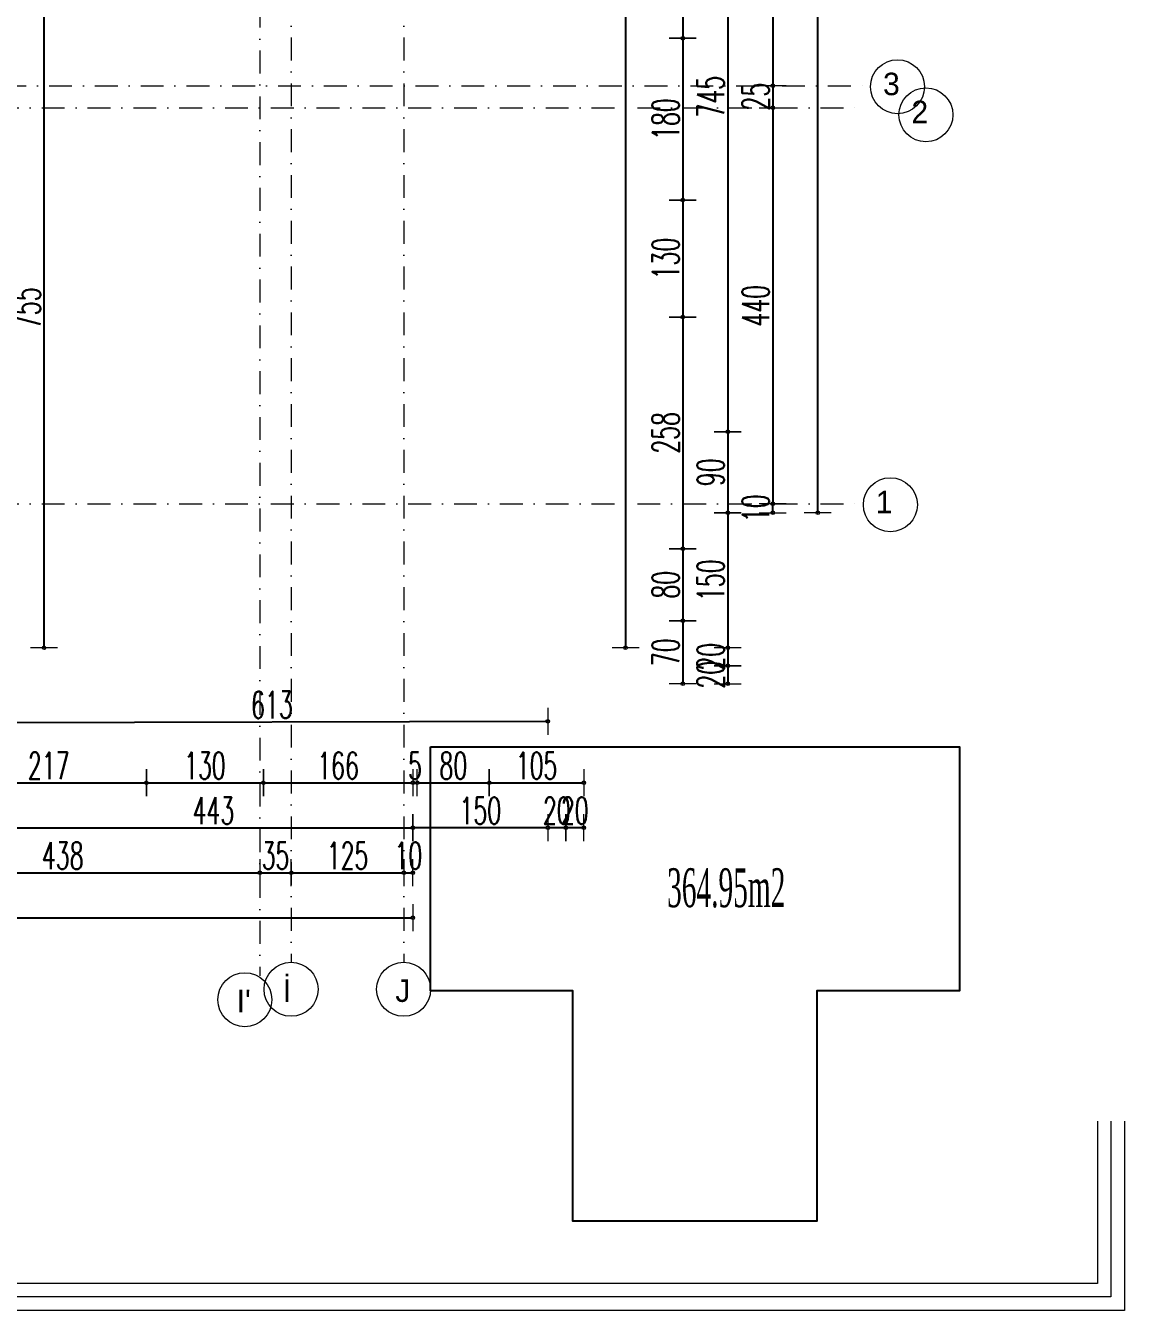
# Model space of a CAD drawing. Header units: millimetres. Extents: x -16104 to 67872, y -88009 to 12107.
# Drawn here: x 16215 to 17435, y -8330 to -6903 of the extents above; entities that cross this region are included whole.
import ezdxf

# ---------------------------------------------------------------- set-up
doc = ezdxf.new("R2010")
doc.units = ezdxf.units.MM
doc.linetypes.add('ACAD_ISO07W100', pattern=[3, 0, -3])
doc.linetypes.add('DASHDOTX2', pattern=[50.8, 25.4, -12.7, 0, -12.7])
doc.layers.get('0').update_dxf_attribs({"color": 241})
for name, color, linetype, lineweight in [('0.3', 114, 'Continuous', 5), ('AKS', 1, 'ACAD_ISO07W100', 5), ('akslar', 144, 'Continuous', 20), ('c05', 32, 'Continuous', 13), ('duvar', 123, 'Continuous', 25), ('OLCU', 54, 'Continuous', 13)]:
    doc.layers.add(name, color=color, linetype=linetype, lineweight=lineweight)
doc.styles.add('DIM', font='Txttw.shx', dxfattribs={"width": 0.6})
doc.styles.add('OLCUIC', font='ROMANS.SHX', dxfattribs={"width": 0.5})
doc.dimstyles.new('50', dxfattribs={"dimscale": 0, "dimtxt": 30, "dimasz": 1, "dimexe": 0, "dimexo": 2, "dimgap": 4, "dimtad": 1, "dimdec": 0, "dimzin": 0, "dimdsep": 46, "dimtxsty": 'DIM', "dimblk1": 'DOT', "dimblk2": 'DOT', "dimsah": 1, "dimcen": 1.5, "dimdle": 3, "dimse1": 1, "dimse2": 1, "dimclrd": 256, "dimclre": 9, "dimclrt": 256, "dimadec": 0, "dimazin": 0, "dimtfac": 0.24, "dimtdec": 0, "dimtix": 1, "dimtmove": 2, "dimatfit": 3, "dimldrblk": 'DOT', "dimfxl": 0, "dimtolj": 1, "dimtzin": 15, "dimarcsym": 0})

# ---------------------------------------------------------------- blocks, each defined once
blk = doc.blocks.new('DOT')
for p, q in [((0, 15), (0, -15)), ((-2, 0), (0, 0)), ((2, 0), (0, 0))]:
    blk.add_line(p, q)
blk.add_circle((0, 0), 2)
blk = doc.blocks.new('*D6168')
at = {"layer": 'Defpoints', "color": 0, "transparency": 16777216}
for p in [(16131.7, -7694.1), (16348.7, -7694.1), (16348.7, -7744.1)]:
    blk.add_point(p, dxfattribs=at)
at = {"layer": 'OLCU', "lineweight": -2, "transparency": 16777216}
blk.add_line((16132.7, -7744.1), (16347.7, -7744.1), dxfattribs=at)
at = {"layer": 'OLCU', "lineweight": -2, "transparency": 16777216, "rotation": 180}
blk.add_blockref('DOT', (16131.7, -7744.1), dxfattribs=at)
at = {"layer": 'OLCU', "lineweight": -2, "transparency": 16777216}
blk.add_blockref('DOT', (16348.7, -7744.1), dxfattribs=at)
at = {"layer": 'OLCU', "transparency": 16777216, "insert": (16240.2, -7725.1), "char_height": 30, "attachment_point": 5, "style": 'DIM'}
blk.add_mtext('\\A1;217', dxfattribs=at)
blk = doc.blocks.new('*D6169')
at = {"layer": 'Defpoints', "color": 0, "transparency": 16777216}
for p in [(16348.7, -7694.1), (16478.7, -7694.1), (16478.7, -7744.1)]:
    blk.add_point(p, dxfattribs=at)
at = {"layer": 'OLCU', "lineweight": -2, "transparency": 16777216}
blk.add_line((16349.7, -7744.1), (16477.7, -7744.1), dxfattribs=at)
at = {"layer": 'OLCU', "lineweight": -2, "transparency": 16777216, "rotation": 180}
blk.add_blockref('DOT', (16348.7, -7744.1), dxfattribs=at)
at = {"layer": 'OLCU', "lineweight": -2, "transparency": 16777216}
blk.add_blockref('DOT', (16478.7, -7744.1), dxfattribs=at)
at = {"layer": 'OLCU', "transparency": 16777216, "insert": (16413.7, -7725.1), "char_height": 30, "attachment_point": 5, "style": 'DIM'}
blk.add_mtext('\\A1;130', dxfattribs=at)
blk = doc.blocks.new('*D6170')
at = {"layer": 'Defpoints', "color": 0, "transparency": 16777216}
for p in [(16478.7, -7694.1), (16644.7, -7694.1), (16644.7, -7744.1)]:
    blk.add_point(p, dxfattribs=at)
at = {"layer": 'OLCU', "lineweight": -2, "transparency": 16777216}
blk.add_line((16479.7, -7744.1), (16643.7, -7744.1), dxfattribs=at)
at = {"layer": 'OLCU', "lineweight": -2, "transparency": 16777216, "rotation": 180}
blk.add_blockref('DOT', (16478.7, -7744.1), dxfattribs=at)
at = {"layer": 'OLCU', "lineweight": -2, "transparency": 16777216}
blk.add_blockref('DOT', (16644.7, -7744.1), dxfattribs=at)
at = {"layer": 'OLCU', "transparency": 16777216, "insert": (16561.7, -7725.1), "char_height": 30, "attachment_point": 5, "style": 'DIM'}
blk.add_mtext('\\A1;166', dxfattribs=at)
blk = doc.blocks.new('*D6176')
at = {"layer": 'Defpoints', "color": 0, "transparency": 16777216}
for p in [(16509.7, -7844.1), (16634.7, -7844.1), (16634.7, -7844.1)]:
    blk.add_point(p, dxfattribs=at)
at = {"layer": 'OLCU', "lineweight": -2, "transparency": 16777216}
blk.add_line((16510.7, -7844.1), (16633.7, -7844.1), dxfattribs=at)
at = {"layer": 'OLCU', "lineweight": -2, "transparency": 16777216, "rotation": 180}
blk.add_blockref('DOT', (16509.7, -7844.1), dxfattribs=at)
at = {"layer": 'OLCU', "lineweight": -2, "transparency": 16777216}
blk.add_blockref('DOT', (16634.7, -7844.1), dxfattribs=at)
at = {"layer": 'OLCU', "transparency": 16777216, "insert": (16572.2, -7825.1), "char_height": 30, "attachment_point": 5, "style": 'DIM'}
blk.add_mtext('\\A1;125', dxfattribs=at)
blk = doc.blocks.new('*D6177')
at = {"layer": 'Defpoints', "color": 0, "transparency": 16777216}
for p in [(16634.7, -7794.1), (16644.7, -7794.1), (16644.7, -7844.1)]:
    blk.add_point(p, dxfattribs=at)
at = {"layer": 'OLCU', "lineweight": -2, "transparency": 16777216}
for p, q in [((16633.7, -7844.1), (16632.7, -7844.1)), ((16634.7, -7844.1), (16644.7, -7844.1)), ((16645.7, -7844.1), (16646.7, -7844.1))]:
    blk.add_line(p, q, dxfattribs=at)
blk.add_blockref('DOT', (16634.7, -7844.1), dxfattribs=at)
at = {"layer": 'OLCU', "lineweight": -2, "transparency": 16777216, "rotation": 180}
blk.add_blockref('DOT', (16644.7, -7844.1), dxfattribs=at)
at = {"layer": 'OLCU', "transparency": 16777216, "insert": (16639.7, -7825.1), "char_height": 30, "attachment_point": 5, "style": 'DIM'}
blk.add_mtext('\\A1;10', dxfattribs=at)
blk = doc.blocks.new('*D6178')
at = {"layer": 'Defpoints', "color": 0, "transparency": 16777216}
for p in [(14594.7, -7859.1), (16644.7, -7859.1), (16644.7, -7894.1)]:
    blk.add_point(p, dxfattribs=at)
at = {"layer": 'OLCU', "lineweight": -2, "transparency": 16777216}
blk.add_line((14595.7, -7894.1), (16643.7, -7894.1), dxfattribs=at)
at = {"layer": 'OLCU', "lineweight": -2, "transparency": 16777216, "rotation": 180}
blk.add_blockref('DOT', (14594.7, -7894.1), dxfattribs=at)
at = {"layer": 'OLCU', "lineweight": -2, "transparency": 16777216}
blk.add_blockref('DOT', (16644.7, -7894.1), dxfattribs=at)
at = {"layer": 'OLCU', "transparency": 16777216, "insert": (15619.7, -7875.1), "char_height": 30, "attachment_point": 5, "style": 'DIM'}
blk.add_mtext('\\A1;2050', dxfattribs=at)
blk = doc.blocks.new('*D6187')
at = {"layer": 'Defpoints', "color": 0, "transparency": 16777216}
for p in [(16894.7, -6786.8), (16894.7, -6916.8), (16944.7, -6916.8)]:
    blk.add_point(p, dxfattribs=at)
at = {"layer": 'OLCU', "lineweight": -2, "transparency": 16777216}
blk.add_line((16944.7, -6787.8), (16944.7, -6915.8), dxfattribs=at)
for p, rotation in [((16944.7, -6786.8), 90), ((16944.7, -6916.8), 270)]:
    blk.add_blockref('DOT', p, dxfattribs=dict(at, rotation=rotation))
at = {"layer": 'OLCU', "transparency": 16777216, "insert": (16925.7, -6851.8), "char_height": 30, "attachment_point": 5, "rotation": 90, "style": 'DIM'}
blk.add_mtext('\\A1;130', dxfattribs=at)
blk = doc.blocks.new('*D6188')
at = {"layer": 'Defpoints', "color": 0, "transparency": 16777216}
for p in [(16894.7, -6916.8), (16894.7, -7096.6), (16944.7, -7096.6)]:
    blk.add_point(p, dxfattribs=at)
at = {"layer": 'OLCU', "lineweight": -2, "transparency": 16777216}
blk.add_line((16944.7, -6917.8), (16944.7, -7095.6), dxfattribs=at)
for p, rotation in [((16944.7, -6916.8), 90), ((16944.7, -7096.6), 270)]:
    blk.add_blockref('DOT', p, dxfattribs=dict(at, rotation=rotation))
at = {"layer": 'OLCU', "transparency": 16777216, "insert": (16925.7, -7006.7), "char_height": 30, "attachment_point": 5, "rotation": 90, "style": 'DIM'}
blk.add_mtext('\\A1;180', dxfattribs=at)
blk = doc.blocks.new('*D6189')
at = {"layer": 'Defpoints', "color": 0, "transparency": 16777216}
for p in [(16894.7, -7096.6), (16894.7, -7226.6), (16944.7, -7226.6)]:
    blk.add_point(p, dxfattribs=at)
at = {"layer": 'OLCU', "lineweight": -2, "transparency": 16777216}
blk.add_line((16944.7, -7097.6), (16944.7, -7225.6), dxfattribs=at)
for p, rotation in [((16944.7, -7096.6), 90), ((16944.7, -7226.6), 270)]:
    blk.add_blockref('DOT', p, dxfattribs=dict(at, rotation=rotation))
at = {"layer": 'OLCU', "transparency": 16777216, "insert": (16925.7, -7161.6), "char_height": 30, "attachment_point": 5, "rotation": 90, "style": 'DIM'}
blk.add_mtext('\\A1;130', dxfattribs=at)
blk = doc.blocks.new('*D6190')
at = {"layer": 'Defpoints', "color": 0, "transparency": 16777216}
for p in [(16894.7, -7226.6), (16894.7, -7484.1), (16944.7, -7484.1)]:
    blk.add_point(p, dxfattribs=at)
at = {"layer": 'OLCU', "lineweight": -2, "transparency": 16777216}
blk.add_line((16944.7, -7227.6), (16944.7, -7483.1), dxfattribs=at)
for p, rotation in [((16944.7, -7226.6), 90), ((16944.7, -7484.1), 270)]:
    blk.add_blockref('DOT', p, dxfattribs=dict(at, rotation=rotation))
at = {"layer": 'OLCU', "transparency": 16777216, "insert": (16925.7, -7355.3), "char_height": 30, "attachment_point": 5, "rotation": 90, "style": 'DIM'}
blk.add_mtext('\\A1;258', dxfattribs=at)
blk = doc.blocks.new('*D6191')
at = {"layer": 'Defpoints', "color": 0, "transparency": 16777216}
for p in [(16959.7, -6609.6), (16994.7, -7354.1), (16994.7, -7354.1)]:
    blk.add_point(p, dxfattribs=at)
at = {"layer": 'OLCU', "lineweight": -2, "transparency": 16777216}
blk.add_line((16994.7, -6610.6), (16994.7, -7353.1), dxfattribs=at)
for p, rotation in [((16994.7, -6609.6), 90), ((16994.7, -7354.1), 270)]:
    blk.add_blockref('DOT', p, dxfattribs=dict(at, rotation=rotation))
at = {"layer": 'OLCU', "transparency": 16777216, "insert": (16975.7, -6981.8), "char_height": 30, "attachment_point": 5, "rotation": 90, "style": 'DIM'}
blk.add_mtext('\\A1;745', dxfattribs=at)
blk = doc.blocks.new('*D6193')
at = {"layer": 'Defpoints', "color": 0, "transparency": 16777216}
for p in [(17009.7, -7434), (17044.7, -7434), (17009.7, -7444.1)]:
    blk.add_point(p, dxfattribs=at)
at = {"layer": 'OLCU', "lineweight": -2, "transparency": 16777216}
for p, q in [((17044.7, -7433), (17044.7, -7432)), ((17044.7, -7444.1), (17044.7, -7434)), ((17044.7, -7445.1), (17044.7, -7446.1))]:
    blk.add_line(p, q, dxfattribs=at)
for p, rotation in [((17044.7, -7434), 270), ((17044.7, -7444.1), 90)]:
    blk.add_blockref('DOT', p, dxfattribs=dict(at, rotation=rotation))
at = {"layer": 'OLCU', "transparency": 16777216, "insert": (17025.7, -7439.1), "char_height": 30, "attachment_point": 5, "rotation": 90, "style": 'DIM'}
blk.add_mtext('\\A1;10', dxfattribs=at)
blk = doc.blocks.new('*D6194')
at = {"layer": 'Defpoints', "color": 0, "transparency": 16777216}
for p in [(17059.7, -5634.6), (17094.7, -5634.6), (17059.7, -7444.1)]:
    blk.add_point(p, dxfattribs=at)
at = {"layer": 'OLCU', "lineweight": -2, "transparency": 16777216}
blk.add_line((17094.7, -7443.1), (17094.7, -5635.6), dxfattribs=at)
for p, rotation in [((17094.7, -5634.6), 90), ((17094.7, -7444.1), 270)]:
    blk.add_blockref('DOT', p, dxfattribs=dict(at, rotation=rotation))
at = {"layer": 'OLCU', "transparency": 16777216, "insert": (17075.7, -6539.3), "char_height": 30, "attachment_point": 5, "rotation": 90, "style": 'DIM'}
blk.add_mtext('\\A1;1810', dxfattribs=at)
blk = doc.blocks.new('*D6226')
at = {"layer": 'Defpoints', "color": 0, "transparency": 16777216}
for p in [(16644.7, -7694.1), (16649.7, -7694.1), (16649.7, -7744.1)]:
    blk.add_point(p, dxfattribs=at)
at = {"layer": 'OLCU', "lineweight": -2, "transparency": 16777216}
for p, q in [((16643.7, -7744.1), (16642.7, -7744.1)), ((16644.7, -7744.1), (16649.7, -7744.1)), ((16650.7, -7744.1), (16651.7, -7744.1))]:
    blk.add_line(p, q, dxfattribs=at)
blk.add_blockref('DOT', (16644.7, -7744.1), dxfattribs=at)
at = {"layer": 'OLCU', "lineweight": -2, "transparency": 16777216, "rotation": 180}
blk.add_blockref('DOT', (16649.7, -7744.1), dxfattribs=at)
at = {"layer": 'OLCU', "transparency": 16777216, "insert": (16647.2, -7725.1), "char_height": 30, "attachment_point": 5, "style": 'DIM'}
blk.add_mtext('\\A1;5', dxfattribs=at)
blk = doc.blocks.new('*D6227')
at = {"layer": 'Defpoints', "color": 0, "transparency": 16777216}
for p in [(16649.7, -7694.1), (16729.7, -7694.1), (16729.7, -7744.1)]:
    blk.add_point(p, dxfattribs=at)
at = {"layer": 'OLCU', "lineweight": -2, "transparency": 16777216}
blk.add_line((16650.7, -7744.1), (16728.7, -7744.1), dxfattribs=at)
at = {"layer": 'OLCU', "lineweight": -2, "transparency": 16777216, "rotation": 180}
blk.add_blockref('DOT', (16649.7, -7744.1), dxfattribs=at)
at = {"layer": 'OLCU', "lineweight": -2, "transparency": 16777216}
blk.add_blockref('DOT', (16729.7, -7744.1), dxfattribs=at)
at = {"layer": 'OLCU', "transparency": 16777216, "insert": (16689.7, -7725.1), "char_height": 30, "attachment_point": 5, "style": 'DIM'}
blk.add_mtext('\\A1;80', dxfattribs=at)
blk = doc.blocks.new('*D6228')
at = {"layer": 'Defpoints', "color": 0, "transparency": 16777216}
for p in [(16729.7, -7694.1), (16834.7, -7694.1), (16834.7, -7744.1)]:
    blk.add_point(p, dxfattribs=at)
at = {"layer": 'OLCU', "lineweight": -2, "transparency": 16777216}
blk.add_line((16730.7, -7744.1), (16833.7, -7744.1), dxfattribs=at)
at = {"layer": 'OLCU', "lineweight": -2, "transparency": 16777216, "rotation": 180}
blk.add_blockref('DOT', (16729.7, -7744.1), dxfattribs=at)
at = {"layer": 'OLCU', "lineweight": -2, "transparency": 16777216}
blk.add_blockref('DOT', (16834.7, -7744.1), dxfattribs=at)
at = {"layer": 'OLCU', "transparency": 16777216, "insert": (16782.2, -7725.1), "char_height": 30, "attachment_point": 5, "style": 'DIM'}
blk.add_mtext('\\A1;105', dxfattribs=at)
blk = doc.blocks.new('*D6235')
at = {"layer": 'Defpoints', "color": 0, "transparency": 16777216}
for p in [(16814.7, -7694.1), (16834.7, -7694.1), (16814.7, -7794.1)]:
    blk.add_point(p, dxfattribs=at)
at = {"layer": 'OLCU', "lineweight": -2, "transparency": 16777216}
for p, q in [((16813.7, -7794.1), (16812.7, -7794.1)), ((16834.7, -7794.1), (16814.7, -7794.1)), ((16835.7, -7794.1), (16836.7, -7794.1))]:
    blk.add_line(p, q, dxfattribs=at)
blk.add_blockref('DOT', (16814.7, -7794.1), dxfattribs=at)
at = {"layer": 'OLCU', "lineweight": -2, "transparency": 16777216, "rotation": 180}
blk.add_blockref('DOT', (16834.7, -7794.1), dxfattribs=at)
at = {"layer": 'OLCU', "transparency": 16777216, "insert": (16824.7, -7775.1), "char_height": 30, "attachment_point": 5, "style": 'DIM'}
blk.add_mtext('\\A1;20', dxfattribs=at)
blk = doc.blocks.new('*D6236')
at = {"layer": 'Defpoints', "color": 0, "transparency": 16777216}
for p in [(16644.7, -7694.1), (16794.7, -7694.1), (16644.7, -7794.1)]:
    blk.add_point(p, dxfattribs=at)
at = {"layer": 'OLCU', "lineweight": -2, "transparency": 16777216}
blk.add_line((16793.7, -7794.1), (16645.7, -7794.1), dxfattribs=at)
at = {"layer": 'OLCU', "lineweight": -2, "transparency": 16777216, "rotation": 180}
blk.add_blockref('DOT', (16644.7, -7794.1), dxfattribs=at)
at = {"layer": 'OLCU', "lineweight": -2, "transparency": 16777216}
blk.add_blockref('DOT', (16794.7, -7794.1), dxfattribs=at)
at = {"layer": 'OLCU', "transparency": 16777216, "insert": (16719.7, -7775.1), "char_height": 30, "attachment_point": 5, "style": 'DIM'}
blk.add_mtext('\\A1;150', dxfattribs=at)
blk = doc.blocks.new('*D6237')
at = {"layer": 'Defpoints', "color": 0, "transparency": 16777216}
for p in [(16201.7, -7794.1), (16644.7, -7794.1), (16644.7, -7794.1)]:
    blk.add_point(p, dxfattribs=at)
at = {"layer": 'OLCU', "lineweight": -2, "transparency": 16777216}
blk.add_line((16202.7, -7794.1), (16643.7, -7794.1), dxfattribs=at)
at = {"layer": 'OLCU', "lineweight": -2, "transparency": 16777216, "rotation": 180}
blk.add_blockref('DOT', (16201.7, -7794.1), dxfattribs=at)
at = {"layer": 'OLCU', "lineweight": -2, "transparency": 16777216}
blk.add_blockref('DOT', (16644.7, -7794.1), dxfattribs=at)
at = {"layer": 'OLCU', "transparency": 16777216, "insert": (16423.2, -7775.1), "char_height": 30, "attachment_point": 5, "style": 'DIM'}
blk.add_mtext('\\A1;443', dxfattribs=at)
blk = doc.blocks.new('*D6246')
at = {"layer": 'Defpoints', "color": 0, "transparency": 16777216}
for p in [(16894.7, -7354.1), (16896.1, -7444.1), (16994.7, -7444.1)]:
    blk.add_point(p, dxfattribs=at)
at = {"layer": 'OLCU', "lineweight": -2, "transparency": 16777216}
blk.add_line((16994.7, -7355.1), (16994.7, -7443.1), dxfattribs=at)
for p, rotation in [((16994.7, -7354.1), 90), ((16994.7, -7444.1), 270)]:
    blk.add_blockref('DOT', p, dxfattribs=dict(at, rotation=rotation))
at = {"layer": 'OLCU', "transparency": 16777216, "insert": (16975.7, -7399.1), "char_height": 30, "attachment_point": 5, "rotation": 90, "style": 'DIM'}
blk.add_mtext('\\A1;90', dxfattribs=at)
blk = doc.blocks.new('*D6247')
at = {"layer": 'Defpoints', "color": 0, "transparency": 16777216}
for p in [(16894.7, -7614.1), (16894.7, -7634.1), (16994.7, -7634.1)]:
    blk.add_point(p, dxfattribs=at)
at = {"layer": 'OLCU', "lineweight": -2, "transparency": 16777216}
for p, q in [((16994.7, -7613.1), (16994.7, -7612.1)), ((16994.7, -7614.1), (16994.7, -7634.1)), ((16994.7, -7635.1), (16994.7, -7636.1))]:
    blk.add_line(p, q, dxfattribs=at)
for p, rotation in [((16994.7, -7614.1), 270), ((16994.7, -7634.1), 90)]:
    blk.add_blockref('DOT', p, dxfattribs=dict(at, rotation=rotation))
at = {"layer": 'OLCU', "transparency": 16777216, "insert": (16975.7, -7624.1), "char_height": 30, "attachment_point": 5, "rotation": 90, "style": 'DIM'}
blk.add_mtext('\\A1;20', dxfattribs=at)
blk = doc.blocks.new('*D6248')
at = {"layer": 'Defpoints', "color": 0, "transparency": 16777216}
for p in [(16894.7, -7564.1), (16894.7, -7634.1), (16944.7, -7634.1)]:
    blk.add_point(p, dxfattribs=at)
at = {"layer": 'OLCU', "lineweight": -2, "transparency": 16777216}
blk.add_line((16944.7, -7565.1), (16944.7, -7633.1), dxfattribs=at)
for p, rotation in [((16944.7, -7564.1), 90), ((16944.7, -7634.1), 270)]:
    blk.add_blockref('DOT', p, dxfattribs=dict(at, rotation=rotation))
at = {"layer": 'OLCU', "transparency": 16777216, "insert": (16925.7, -7599.1), "char_height": 30, "attachment_point": 5, "rotation": 90, "style": 'DIM'}
blk.add_mtext('\\A1;70', dxfattribs=at)
blk = doc.blocks.new('*D6249')
at = {"layer": 'Defpoints', "color": 0, "transparency": 16777216}
for p in [(16894.7, -7484.1), (16894.7, -7564.1), (16944.7, -7564.1)]:
    blk.add_point(p, dxfattribs=at)
at = {"layer": 'OLCU', "lineweight": -2, "transparency": 16777216}
blk.add_line((16944.7, -7485.1), (16944.7, -7563.1), dxfattribs=at)
for p, rotation in [((16944.7, -7484.1), 90), ((16944.7, -7564.1), 270)]:
    blk.add_blockref('DOT', p, dxfattribs=dict(at, rotation=rotation))
at = {"layer": 'OLCU', "transparency": 16777216, "insert": (16925.7, -7524.1), "char_height": 30, "attachment_point": 5, "rotation": 90, "style": 'DIM'}
blk.add_mtext('\\A1;80', dxfattribs=at)
blk = doc.blocks.new('*D6282')
at = {"layer": 'Defpoints', "color": 0, "transparency": 16777216}
for p in [(16036.7, -7844.1), (16474.7, -7844.1), (16474.7, -7844.1)]:
    blk.add_point(p, dxfattribs=at)
at = {"layer": 'OLCU', "lineweight": -2, "transparency": 16777216}
blk.add_line((16037.7, -7844.1), (16473.7, -7844.1), dxfattribs=at)
at = {"layer": 'OLCU', "lineweight": -2, "transparency": 16777216, "rotation": 180}
blk.add_blockref('DOT', (16036.7, -7844.1), dxfattribs=at)
at = {"layer": 'OLCU', "lineweight": -2, "transparency": 16777216}
blk.add_blockref('DOT', (16474.7, -7844.1), dxfattribs=at)
at = {"layer": 'OLCU', "transparency": 16777216, "insert": (16255.7, -7825.1), "char_height": 30, "attachment_point": 5, "style": 'DIM'}
blk.add_mtext('\\A1;438', dxfattribs=at)
blk = doc.blocks.new('*D6283')
at = {"layer": 'Defpoints', "color": 0, "transparency": 16777216}
for p in [(16509.7, -7844.1), (16634.7, -7844.1), (16634.7, -7844.1)]:
    blk.add_point(p, dxfattribs=at)
at = {"layer": 'OLCU', "lineweight": -2, "transparency": 16777216}
blk.add_line((16510.7, -7844.1), (16633.7, -7844.1), dxfattribs=at)
at = {"layer": 'OLCU', "lineweight": -2, "transparency": 16777216, "rotation": 180}
blk.add_blockref('DOT', (16509.7, -7844.1), dxfattribs=at)
at = {"layer": 'OLCU', "lineweight": -2, "transparency": 16777216}
blk.add_blockref('DOT', (16634.7, -7844.1), dxfattribs=at)
at = {"layer": 'OLCU', "transparency": 16777216, "insert": (16572.2, -7825.1), "char_height": 30, "attachment_point": 5, "style": 'DIM'}
blk.add_mtext('\\A1;125', dxfattribs=at)
blk = doc.blocks.new('*D6289')
at = {"layer": 'Defpoints', "color": 0, "transparency": 16777216}
for p in [(17044.7, -6559.6), (17044.7, -6969.6), (17044.7, -6969.6)]:
    blk.add_point(p, dxfattribs=at)
at = {"layer": 'OLCU', "lineweight": -2, "transparency": 16777216}
blk.add_line((17044.7, -6560.6), (17044.7, -6968.6), dxfattribs=at)
for p, rotation in [((17044.7, -6559.6), 90), ((17044.7, -6969.6), 270)]:
    blk.add_blockref('DOT', p, dxfattribs=dict(at, rotation=rotation))
at = {"layer": 'OLCU', "transparency": 16777216, "insert": (17025.7, -6764.6), "char_height": 30, "attachment_point": 5, "rotation": 90, "style": 'DIM'}
blk.add_mtext('\\A1;400', dxfattribs=at)
blk = doc.blocks.new('*D6290')
at = {"layer": 'Defpoints', "color": 0, "transparency": 16777216}
for p in [(17044.7, -6969.6), (17044.7, -6994.1), (17044.7, -6994.1)]:
    blk.add_point(p, dxfattribs=at)
at = {"layer": 'OLCU', "lineweight": -2, "transparency": 16777216}
for p, q in [((17044.7, -6968.6), (17044.7, -6967.6)), ((17044.7, -6969.6), (17044.7, -6994.1)), ((17044.7, -6995.1), (17044.7, -6996.1))]:
    blk.add_line(p, q, dxfattribs=at)
for p, rotation in [((17044.7, -6969.6), 270), ((17044.7, -6994.1), 90)]:
    blk.add_blockref('DOT', p, dxfattribs=dict(at, rotation=rotation))
at = {"layer": 'OLCU', "transparency": 16777216, "insert": (17025.7, -6981.8), "char_height": 30, "attachment_point": 5, "rotation": 90, "style": 'DIM'}
blk.add_mtext('\\A1;25', dxfattribs=at)
blk = doc.blocks.new('*D6291')
at = {"layer": 'Defpoints', "color": 0, "transparency": 16777216}
for p in [(17044.7, -6994.1), (17044.7, -7434.1), (17044.7, -7434.1)]:
    blk.add_point(p, dxfattribs=at)
at = {"layer": 'OLCU', "lineweight": -2, "transparency": 16777216}
blk.add_line((17044.7, -6995.1), (17044.7, -7433.1), dxfattribs=at)
for p, rotation in [((17044.7, -6994.1), 90), ((17044.7, -7434.1), 270)]:
    blk.add_blockref('DOT', p, dxfattribs=dict(at, rotation=rotation))
at = {"layer": 'OLCU', "transparency": 16777216, "insert": (17025.7, -7214.1), "char_height": 30, "attachment_point": 5, "rotation": 90, "style": 'DIM'}
blk.add_mtext('\\A1;440', dxfattribs=at)
blk = doc.blocks.new('*D6305')
at = {"layer": 'Defpoints', "color": 0, "transparency": 16777216}
for p in [(16881.1, -5484.6), (16881.1, -7594.1), (16881.1, -7594.1)]:
    blk.add_point(p, dxfattribs=at)
at = {"layer": 'OLCU', "lineweight": -2, "transparency": 16777216}
blk.add_line((16881.1, -5485.6), (16881.1, -7593.1), dxfattribs=at)
for p, rotation in [((16881.1, -5484.6), 90), ((16881.1, -7594.1), 270)]:
    blk.add_blockref('DOT', p, dxfattribs=dict(at, rotation=rotation))
at = {"layer": 'OLCU', "transparency": 16777216, "insert": (16862.1, -6539.3), "char_height": 30, "attachment_point": 5, "rotation": 90, "style": 'DIM'}
blk.add_mtext('\\A1;2110', dxfattribs=at)
blk = doc.blocks.new('*D6313')
at = {"layer": 'Defpoints', "color": 0, "transparency": 16777216}
for p in [(16794.7, -7694.1), (16814.7, -7694.1), (16794.7, -7794.1)]:
    blk.add_point(p, dxfattribs=at)
at = {"layer": 'OLCU', "lineweight": -2, "transparency": 16777216}
for p, q in [((16793.7, -7794.1), (16792.7, -7794.1)), ((16814.7, -7794.1), (16794.7, -7794.1)), ((16815.7, -7794.1), (16816.7, -7794.1))]:
    blk.add_line(p, q, dxfattribs=at)
blk.add_blockref('DOT', (16794.7, -7794.1), dxfattribs=at)
at = {"layer": 'OLCU', "lineweight": -2, "transparency": 16777216, "rotation": 180}
blk.add_blockref('DOT', (16814.7, -7794.1), dxfattribs=at)
at = {"layer": 'OLCU', "transparency": 16777216, "insert": (16804.7, -7775.1), "char_height": 30, "attachment_point": 5, "style": 'DIM'}
blk.add_mtext('\\A1;20', dxfattribs=at)
blk = doc.blocks.new('*D6314')
at = {"layer": 'Defpoints', "color": 0, "transparency": 16777216}
for p in [(16894.7, -7594.1), (16894.7, -7614.1), (16994.7, -7614.1)]:
    blk.add_point(p, dxfattribs=at)
at = {"layer": 'OLCU', "lineweight": -2, "transparency": 16777216}
for p, q in [((16994.7, -7593.1), (16994.7, -7592.1)), ((16994.7, -7594.1), (16994.7, -7614.1)), ((16994.7, -7615.1), (16994.7, -7616.1))]:
    blk.add_line(p, q, dxfattribs=at)
for p, rotation in [((16994.7, -7594.1), 270), ((16994.7, -7614.1), 90)]:
    blk.add_blockref('DOT', p, dxfattribs=dict(at, rotation=rotation))
at = {"layer": 'OLCU', "transparency": 16777216, "insert": (16975.7, -7604.1), "char_height": 30, "attachment_point": 5, "rotation": 90, "style": 'DIM'}
blk.add_mtext('\\A1;20', dxfattribs=at)
blk = doc.blocks.new('*D6315')
at = {"layer": 'Defpoints', "color": 0, "transparency": 16777216}
for p in [(16994.7, -7444.1), (16994.7, -7594.1), (16994.7, -7594.1)]:
    blk.add_point(p, dxfattribs=at)
at = {"layer": 'OLCU', "lineweight": -2, "transparency": 16777216}
blk.add_line((16994.7, -7445.1), (16994.7, -7593.1), dxfattribs=at)
for p, rotation in [((16994.7, -7444.1), 90), ((16994.7, -7594.1), 270)]:
    blk.add_blockref('DOT', p, dxfattribs=dict(at, rotation=rotation))
at = {"layer": 'OLCU', "transparency": 16777216, "insert": (16975.7, -7519.1), "char_height": 30, "attachment_point": 5, "rotation": 90, "style": 'DIM'}
blk.add_mtext('\\A1;150', dxfattribs=at)
blk = doc.blocks.new('*D6037')
at = {"layer": 'Defpoints', "color": 0, "transparency": 16777216}
for p in [(16181.7, -7677.3), (16794.7, -7675.8), (16794.7, -7675.8)]:
    blk.add_point(p, dxfattribs=at)
at = {"layer": 'OLCU', "lineweight": -2, "transparency": 16777216}
blk.add_line((16182.7, -7677.3), (16793.7, -7675.8), dxfattribs=at)
for p, rotation in [((16181.7, -7677.3), 180.1399202823376), ((16794.7, -7675.8), 0.1399202823375777)]:
    blk.add_blockref('DOT', p, dxfattribs=dict(at, rotation=rotation))
at = {"layer": 'OLCU', "transparency": 16777216, "insert": (16488.2, -7657.5), "char_height": 30, "attachment_point": 5, "rotation": 0.1399, "style": 'DIM'}
blk.add_mtext('\\A1;613', dxfattribs=at)
blk = doc.blocks.new('*D6350')
at = {"layer": 'Defpoints', "color": 0, "transparency": 16777216}
for p in [(16161.7, -6839.6), (16235, -6839.6), (16161.7, -7594.1)]:
    blk.add_point(p, dxfattribs=at)
at = {"layer": 'OLCU', "lineweight": -2, "transparency": 16777216}
blk.add_line((16235, -7593.1), (16235, -6840.6), dxfattribs=at)
for p, rotation in [((16235, -6839.6), 90), ((16235, -7594.1), 270)]:
    blk.add_blockref('DOT', p, dxfattribs=dict(at, rotation=rotation))
at = {"layer": 'OLCU', "transparency": 16777216, "insert": (16216, -7216.8), "char_height": 30, "attachment_point": 5, "rotation": 90, "style": 'DIM'}
blk.add_mtext('\\A1;755', dxfattribs=at)
blk = doc.blocks.new('*D6033')
at = {"layer": 'Defpoints', "color": 0, "transparency": 16777216}
for p in [(16474.7, -7844.1), (16509.7, -7844.1), (16509.7, -7844.1)]:
    blk.add_point(p, dxfattribs=at)
at = {"layer": 'OLCU', "lineweight": -2, "transparency": 16777216}
for p, q in [((16473.7, -7844.1), (16472.7, -7844.1)), ((16474.7, -7844.1), (16509.7, -7844.1)), ((16510.7, -7844.1), (16511.7, -7844.1))]:
    blk.add_line(p, q, dxfattribs=at)
blk.add_blockref('DOT', (16474.7, -7844.1), dxfattribs=at)
at = {"layer": 'OLCU', "lineweight": -2, "transparency": 16777216, "rotation": 180}
blk.add_blockref('DOT', (16509.7, -7844.1), dxfattribs=at)
at = {"layer": 'OLCU', "transparency": 16777216, "insert": (16492.2, -7825.1), "char_height": 30, "attachment_point": 5, "style": 'DIM'}
blk.add_mtext('\\A1;35', dxfattribs=at)

msp = doc.modelspace()

# ---------------------------------------------------------------- linework, layer by layer
at = {"layer": 'AKS', "linetype": 'ByBlock'}
for centre in [(17183.3, -6970.7), (17214.8, -7001.9), (17175.3, -7435.2), (16509.5, -7973.6), (16634.5, -7973.6), (16458.1, -7985.1)]:
    msp.add_circle(centre, 30, dxfattribs=at)
at = {"layer": 'akslar', "linetype": 'DASHDOTX2'}
for p, q in [((16509.7, -5134.6), (16509.7, -7944.1)), ((16634.7, -5134.6), (16634.7, -7944.1)), ((16474.7, -5149), (16474.7, -7958.5)), ((14102.8, -6969.6), (17152.8, -6969.6)), ((14094.7, -6994.1), (17144.7, -6994.1)), ((14094.7, -7434.1), (17144.7, -7434.1))]:
    msp.add_line(p, q, dxfattribs=at)
at = {"layer": 'c05'}
for points in [[(17435.3, -8120), (17435.3, -8330.3), (13905, -8330.3), (13905, -4952.5), (17435.3, -4952.5), (17435.3, -6808.6)], [(17420.3, -8120), (17420.3, -8315.3), (13920, -8315.3), (13920, -4967.5), (17420.3, -4967.5), (17420.3, -6808.6)], [(17405.3, -8120), (17405.3, -8300.3), (13935, -8300.3), (13935, -4982.5), (17405.3, -4982.5), (17405.3, -6808.6)]]:
    msp.add_lwpolyline(points, dxfattribs=at)
at = {"layer": 'duvar'}
msp.add_lwpolyline([(16664.5, -7704.1), (17252, -7704.1), (17252, -7975.3), (17093.7, -7975.3), (17093.7, -8231.4), (16822.5, -8231.4), (16822.5, -7975.3), (16664.5, -7975.3), (16664.5, -7704.1)], dxfattribs=at)
msp.add_lwpolyline([(16664.5, -7704.1), (17252, -7704.1), (17252, -7975.3), (17093.7, -7975.3), (17093.7, -8231.4), (16822.5, -8231.4), (16822.5, -7975.3), (16664.5, -7975.3), (16664.5, -7704.1)], dxfattribs=at)

# ---------------------------------------------------------------- texts
at = {"layer": '0.3', "ltscale": 0.7, "insert": (16993, -7883.2), "char_height": 43.2, "width": 524.278, "attachment_point": 8, "style": 'OLCUIC'}
msp.add_mtext('{\\fTimes New Roman|b0|i0|c162|p18;364.95m2}', dxfattribs=at)
at = {"layer": 'AKS', "char_height": 25, "width": 35.659, "attachment_point": 1}
for s, insert in [('3', (17167.2, -6955.1)), ('2', (17198.7, -6986.2)), ('1', (17159.2, -7419.6)), ('{\\fComic Sans MS|b0|i0|c162|p66;İ}', (16500.3, -7962.6)), ('J', (16625.3, -7962.6)), ("I'", (16449, -7974.1))]:
    msp.add_mtext(s, dxfattribs=dict(at, insert=insert))

# ---------------------------------------------------------------- dimensions: what is measured, and where the dimension line sits
at = {"layer": 'OLCU'}
for base, p1, p2, text, picture, middle in [((16881.1, -7594.1), (16881.1, -5484.6), (16881.1, -7594.1), '2110', '*D6305', (16862.1, -6539.3)), ((17094.7, -5634.6), (17059.7, -7444.1), (17059.7, -5634.6), '1810', '*D6194', (17075.7, -6539.3)), ((17044.7, -6969.6), (17044.7, -6559.6), (17044.7, -6969.6), '400', '*D6289', (17025.7, -6764.6))]:
    dim = msp.add_linear_dim(base=base, p1=p1, p2=p2, angle=90, text=text, dimstyle='50', override={"dimscale": 1}, dxfattribs=at)
    dim.commit()
    dim.dimension.update_dxf_attribs({"geometry": picture, "text_midpoint": middle})
for base, p1, p2, picture, middle in [((16994.7064382, -7354.0601116), (16959.7064382, -6609.5601116), (16994.7064382, -7354.0601116), '*D6191', (16975.7064382, -6981.8101116)), ((16944.7, -6916.8), (16894.7, -6786.8), (16894.7, -6916.8), '*D6187', (16925.7, -6851.8)), ((16234.9825467, -6839.5601116), (16161.7064382, -7594.0601116), (16161.7064382, -6839.5601116), '*D6350', (16215.9825467, -7216.8101116)), ((16944.7, -7096.6), (16894.7, -6916.8), (16894.7, -7096.6), '*D6188', (16925.7, -7006.7)), ((17044.7064382, -6994.0601116), (17044.7064382, -6969.5601116), (17044.7064382, -6994.0601116), '*D6290', (17025.7064382, -6981.8101116)), ((17044.7, -7434.1), (17044.7, -6994.1), (17044.7, -7434.1), '*D6291', (17025.7, -7214.1)), ((16944.7, -7226.6), (16894.7, -7096.6), (16894.7, -7226.6), '*D6189', (16925.7, -7161.6)), ((16944.7064382, -7484.0601116), (16894.7064382, -7226.5601116), (16894.7064382, -7484.0601116), '*D6190', (16925.7064382, -7355.3101116)), ((16994.7, -7444.1), (16894.7, -7354.1), (16896.1, -7444.1), '*D6246', (16975.7, -7399.1)), ((17044.7, -7434), (17009.7, -7444.1), (17009.7, -7434), '*D6193', (17025.7, -7439.1)), ((16994.7, -7594.1), (16994.7, -7444.1), (16994.7, -7594.1), '*D6315', (16975.7, -7519.1)), ((16944.7, -7564.1), (16894.7, -7484.1), (16894.7, -7564.1), '*D6249', (16925.7, -7524.1)), ((16944.7, -7634.1), (16894.7, -7564.1), (16894.7, -7634.1), '*D6248', (16925.7, -7599.1)), ((16994.7, -7614.1), (16894.7, -7594.1), (16894.7, -7614.1), '*D6314', (16975.7, -7604.1)), ((16994.7, -7634.1), (16894.7, -7614.1), (16894.7, -7634.1), '*D6247', (16975.7, -7624.1))]:
    dim = msp.add_linear_dim(base=base, p1=p1, p2=p2, angle=90, dimstyle='50', override={"dimscale": 1}, dxfattribs=at)
    dim.commit()
    dim.dimension.update_dxf_attribs({"geometry": picture, "text_midpoint": middle})
dim = msp.add_aligned_dim(p1=(16181.7, -7677.3), p2=(16794.7, -7675.8), distance=0, dimstyle='50', override={"dimscale": 1}, dxfattribs=at)
dim.commit()
dim.dimension.update_dxf_attribs({"geometry": '*D6037', "text_midpoint": (16488.2, -7657.5)})
for base, p1, p2, picture, middle in [((16348.7, -7744.1), (16131.7, -7694.1), (16348.7, -7694.1), '*D6168', (16240.2, -7725.1)), ((16478.7, -7744.1), (16348.7, -7694.1), (16478.7, -7694.1), '*D6169', (16413.7, -7725.1)), ((16644.7, -7744.1), (16478.7, -7694.1), (16644.7, -7694.1), '*D6170', (16561.7, -7725.1)), ((16649.7, -7744.1), (16644.7, -7694.1), (16649.7, -7694.1), '*D6226', (16647.2, -7725.1)), ((16644.7, -7794.1), (16794.7, -7694.1), (16644.7, -7694.1), '*D6236', (16719.7, -7775.1)), ((16729.7, -7744.1), (16649.7, -7694.1), (16729.7, -7694.1), '*D6227', (16689.7, -7725.1)), ((16834.7, -7744.1), (16729.7, -7694.1), (16834.7, -7694.1), '*D6228', (16782.2, -7725.1)), ((16794.7, -7794.1), (16814.7, -7694.1), (16794.7, -7694.1), '*D6313', (16804.7, -7775.1)), ((16814.7, -7794.1), (16834.7, -7694.1), (16814.7, -7694.1), '*D6235', (16824.7, -7775.1)), ((16644.7, -7794.1), (16201.7, -7794.1), (16644.7, -7794.1), '*D6237', (16423.2, -7775.1)), ((16474.7, -7844.1), (16036.7, -7844.1), (16474.7, -7844.1), '*D6282', (16255.7, -7825.1)), ((16509.7, -7844.1), (16474.7, -7844.1), (16509.7, -7844.1), '*D6033', (16492.2, -7825.1)), ((16634.7, -7844.1), (16509.7, -7844.1), (16634.7, -7844.1), '*D6176', (16572.2, -7825.1)), ((16634.7, -7844.1), (16509.7, -7844.1), (16634.7, -7844.1), '*D6283', (16572.2, -7825.1)), ((16644.7, -7844.1), (16634.7, -7794.1), (16644.7, -7794.1), '*D6177', (16639.7, -7825.1)), ((16644.7, -7894.1), (14594.7, -7859.1), (16644.7, -7859.1), '*D6178', (15619.7, -7875.1))]:
    dim = msp.add_linear_dim(base=base, p1=p1, p2=p2, dimstyle='50', override={"dimscale": 1}, dxfattribs=at)
    dim.commit()
    dim.dimension.update_dxf_attribs({"geometry": picture, "text_midpoint": middle})

doc.saveas('drawing.dxf')
